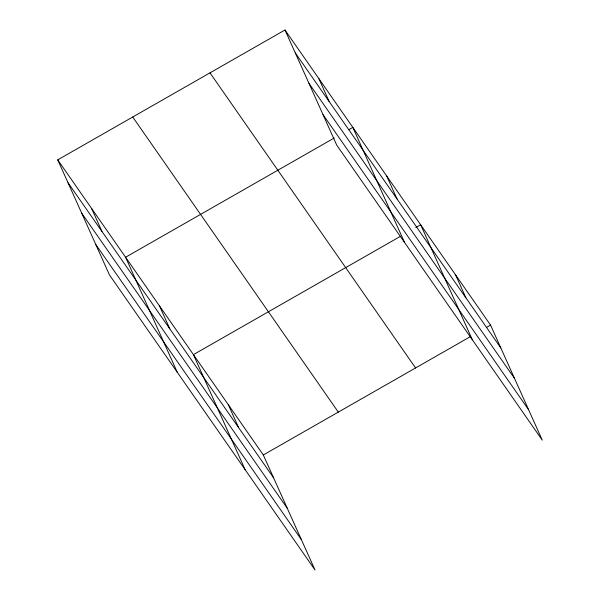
<?xml version="1.0" encoding="UTF-8"?>
<svg xmlns="http://www.w3.org/2000/svg" width="600" height="600" viewBox="0 0 600 600"><rect width="100%" height="100%" fill="white"/><g stroke="black" fill="none" stroke-linecap="round" stroke-linejoin="round"><path stroke-width="0.9" d="M57.735 159.863L263.317 454.965L315.015 570L109.44 274.897L57.735 159.863L284.985 30L490.56 325.103L542.265 440.138L336.683 145.035L284.985 30M334.282 137.985L125.58 257.243L177.278 372.285M348.795 129.69L352.822 127.387L404.528 242.423M400.507 236.288L193.417 354.63L245.123 469.665M415.83 227.535L420.668 224.767L472.365 339.803M263.317 454.965L470.408 336.623M486.533 327.405L490.56 325.103M295.275 52.898L500.857 348M308.94 83.302L514.523 378.405M323.017 114.63L528.6 409.732M209.993 72.855L415.575 367.957M132.727 117.007L338.31 412.11M68.025 182.76L273.608 477.862M81.69 213.165L287.272 508.268M95.775 244.493L301.35 539.595M455.618 274.935L465.908 297.832M386.745 176.078L397.035 198.975M318.907 78.69L329.197 101.595M228.368 404.798L238.657 427.695M159.495 305.933L169.792 328.837M91.657 208.553L101.948 231.45"/></g></svg>
